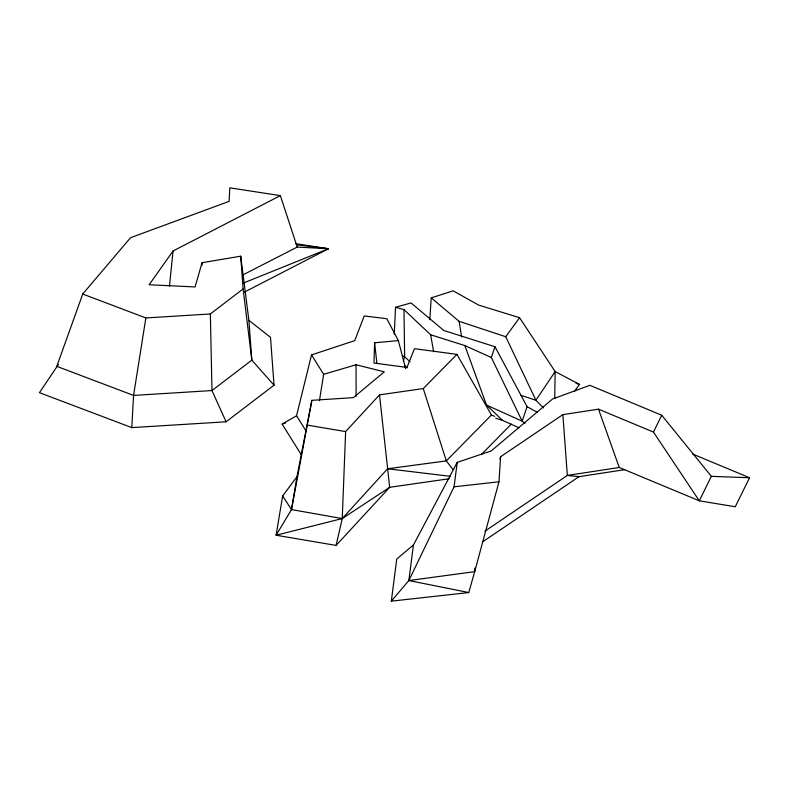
<?xml version="1.0" encoding="UTF-8"?>
<svg xmlns="http://www.w3.org/2000/svg" width="789" height="789" viewBox="0 0 789 789"><rect width="100%" height="100%" fill="white"/><g stroke="black" fill="none" stroke-linecap="round" stroke-linejoin="round"><path stroke-width="1.18" d="M202.033 265.143L202.043 262.707L240.714 256.198L248.89 320.334L251.829 360.139L274.03 385.19L226.098 421.79L131.793 427.618L39.45 392.675L58.376 364.479M554.736 398.287L555.15 371.58L519.566 317.701L478.667 305.096L453.152 290.845L431.228 297.867L429.768 319.752M405.645 368.621L398.356 340.621L374.578 342.781L374.016 363.039L406.966 367.437L414.472 348.699L456.93 354.36L491.439 415.034L494.723 416.326M456.93 354.36L423.259 388.573L379.499 394.865L345.631 431.593L342.248 518.56L336.094 545.416L276.091 535.238L282.659 495.965L296.989 476.664L311.862 400.339L353.403 397.626L384.302 371.816L356.046 364.774L323.658 374.311L319.397 400.812M394.244 334.25L395.545 307.296L411.02 302.927L443.793 330.473L494.959 346.726L527.091 406.66L537.565 412.489M131.793 427.618L133.558 395.417L145.866 317.947L210.357 313.963L243.12 288.932L240.714 256.198M474.899 568.05L474.692 571.66L468.774 592.549L391.314 601.159L396.759 559.016L413.446 544.952L457.226 462.354L491.261 450.904L552.566 399.007L589.866 385.308L661.734 415.251L711.353 476.339L749.55 477.749L735.269 506.755L699.291 500.828L619.237 467.482L567.34 475.432L484.801 531.244M391.314 601.159L408.85 580.546L474.692 571.66L498.973 481.793L500.611 456.732L562.873 414.629L598.506 409.166L653.46 432.066L699.291 500.828L711.353 476.339M169.467 286.121L173.057 250.981L280.351 195.623L297.226 247.075L328.48 248.732L244.56 292.019M468.774 592.549L408.85 580.546L413.446 544.952M408.85 580.546L454.069 486.793L457.226 462.354M449.207 478.745L389.687 487.296L342.248 518.56L276.091 535.238L291.486 509.595L296.989 476.664M491.439 415.034L446.318 460.894L387.596 468.774L342.248 518.56L291.486 509.595L311.862 400.339M306.3 431.376L296.546 415.773L311.527 354.912L354.734 340.641L364.222 315.935L386.837 318.717L398.356 340.621M202.043 262.707L195.07 286.949L149.121 284.76L173.057 250.981M403.287 361.372L404.639 356.717L403.968 309.613L395.545 307.296M499.901 459.09L500.611 456.732M525.06 423.298L522.18 421.148L491.32 357.496L494.959 346.726M527.091 406.66L522.18 421.148L486.547 405.122L464.839 345.582L430.626 334.753L403.968 309.613M280.351 195.623L229.806 187.841L229.096 201.373L130.55 237.696L82.727 294.041L56.788 366.352L133.558 395.417L211.975 390.565L251.829 360.139L243.12 288.932M653.46 432.066L661.734 415.251M543.483 407.883L535.909 400.25L505.729 336.716L519.566 317.701M574.51 391.314L579.53 384.411L555.15 371.58L535.909 400.25L520.789 395.259M336.094 545.416L389.687 487.296L379.499 394.865M481.27 454.642L511.341 424.087M482.75 541.767L579.008 476.674L624.799 469.662M301.329 454.78L282.137 424.087L296.546 415.773M242.805 274.957L297.226 247.075M242.992 283.202L328.48 248.732L295.757 243.693M282.137 424.087L285.608 422.943M454.069 486.793L498.973 481.793M579.008 476.674L567.34 475.432L562.873 414.629M387.596 468.774L450.47 476.329M296.713 244.787L328.48 248.732M307.71 425.163L345.631 431.593M576.059 383.336L579.53 384.411M495.65 418.2L502.563 420.389L519.142 427.845M431.228 297.867L459.099 321.33L505.729 336.716M402.38 355.898L404.639 356.717L410.024 361.786M82.727 294.041L145.866 317.947M692.683 454.06L749.55 477.749M464.839 345.582L491.32 357.496M248.89 320.334L270.499 337.317L274.03 385.19M404.392 365.376L407.065 367.881M486.547 405.122L502.563 420.389M452.994 469.603L446.318 460.894L423.259 388.573M282.659 495.965L291.486 509.595M311.527 354.912L323.658 374.311M226.098 421.79L211.975 390.565L210.357 313.963M598.506 409.166L619.237 467.482M430.626 334.753L433.634 351.736M459.099 321.33L461.683 337.002M374.578 342.781L376.955 363.601M356.046 364.774L356.125 396.275"/></g></svg>
